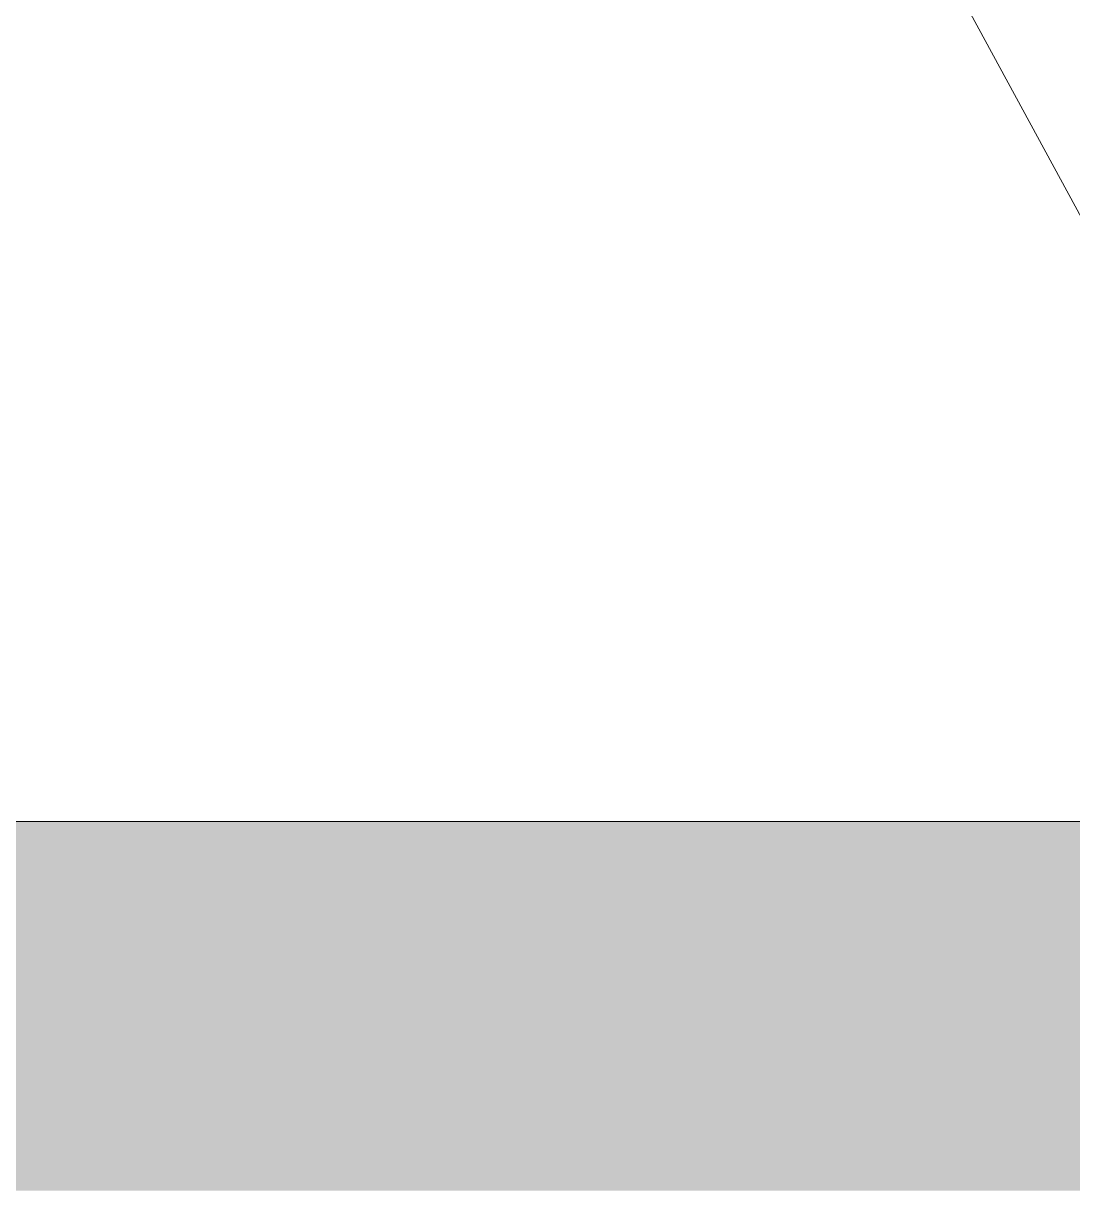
# Model space of a CAD drawing. Header units: inches. Extents: x -4169 to -1846, y 9706 to 12377.
# Drawn here: x -3464.124 to -3463.413, y 10707.208 to 10707.999 of the extents above; entities that cross this region are included whole.
import ezdxf

# ---------------------------------------------------------------- set-up
doc = ezdxf.new("R2010")
doc.units = ezdxf.units.IN
doc.header["$MEASUREMENT"] = 0
for name, color, linetype, lineweight in [('A-CLNG', 13, 'Continuous', 18), ('A-CLNG-PATT-1', 252, 'Continuous', 18), ('G-ANNO-SYMB-2', 111, 'Continuous', 9), ('P-PIPE-1', 3, 'Continuous', 5)]:
    doc.layers.add(name, color=color, linetype=linetype, lineweight=lineweight)

# ---------------------------------------------------------------- blocks, each defined once
blk = doc.blocks.new('Elevation - Filled Arrow-152140-ENLARGED RCP - 1ST FLOOR PLAN')
at = {"layer": 'G-ANNO-SYMB-2'}
blk.add_arc((0, 0), 0.25, 360, 180, dxfattribs=at)

msp = doc.modelspace()

# ---------------------------------------------------------------- hatches: boundary and pattern name
at = {"layer": 'A-CLNG-PATT-1'}
h = msp.add_hatch(dxfattribs=at)
h.set_pattern_fill('FP_28', color=256, style=0, pattern_type=2)
h.set_pattern_definition([(108.435, (4.16, 0), (-16.000521, 32.0003383), [6.072, -44.525]), (139.399, (2.24, 5.76), (-96.00016541, 79.9998798), [2.95, -144.562]), (136.848, (16, 7.68), (-240.00202852, 223.9982064), [7.018, -343.889]), (109.983, (10.88, 12.48), (-47.99971113, 127.99986808), [3.746, -183.53]), (90, (9.6, 0), (-16, 16), [3.2, -12.8]), (118.443, (9.6, 3.2), (112.0002199, -207.99937941), [8.734, -427.981]), (84.289, (5.44, 10.88), (-16.00092206, -143.99947947), [3.216, -157.582]), (129.806, (5.76, 14.08), (64.00060153, -80.0001644), [2.499, -122.465])])
h.paths.add_polyline_path([(-3435.32374, 10649.85793), (-3435.32374, 10668.80793), (-3497.29874, 10668.80793), (-3497.29874, 10666.8894), (-3497.54874, 10666.8894), (-3497.54874, 10650.5644), (-3479.54874, 10650.5644), (-3479.54874, 10649.85793), (-3447.30099, 10649.85793)], flags=0)
h.paths.add_polyline_path([(-3481.17374, 10669.05793), (-3435.32374, 10669.05793), (-3435.32374, 10707.20793), (-3497.54874, 10707.20793), (-3497.54874, 10706.8894), (-3497.29874, 10706.8894), (-3497.29874, 10704.8894), (-3497.54874, 10704.8894), (-3497.54874, 10669.05793)], flags=0)
h.paths.add_polyline_path([(-3455.74248, 10707.45793), (-3435.32374, 10707.45793), (-3435.32374, 10726.40793), (-3478.29874, 10726.40793), (-3478.29874, 10707.45793), (-3459.32722, 10707.45793)], flags=0)
at = {"layer": 'P-PIPE-1'}
h = msp.add_hatch(color=256, dxfattribs=at)
h.paths.add_polyline_path([(-3465.1875, 10411.12086), (-3464, 10411.12086), (-3464, 10649.85793), (-3465.1875, 10649.85793), (-3465.1875, 10412.0394)], flags=0)
h.paths.add_polyline_path([(-3465.02841, 10668.80793), (-3464, 10668.80793), (-3464, 10669.05793), (-3465.1875, 10669.05793), (-3465.1875, 10668.80793), (-3465.05755, 10668.80793)], flags=0)
h.paths.add_polyline_path([(-3464.83969, 10707.20793), (-3464, 10707.20793), (-3464, 10707.45793), (-3465.1875, 10707.45793), (-3465.15838, 10707.20793), (-3464.89259, 10707.20793)], flags=0)
h.paths.add_polyline_path([(-3464, 10726.40793), (-3464, 10949.97086), (-3465.1875, 10949.97086), (-3465.15908, 10726.40793), (-3464.09148, 10726.40793)], flags=0)
h.paths.add_polyline_path([(-3465.02841, 10968.92086), (-3464, 10968.92086), (-3464, 10969.17086), (-3465.1875, 10969.17086), (-3465.16793, 10968.92086), (-3465.08965, 10968.92086)], flags=0)
h.paths.add_polyline_path([(-3464.1693, 11007.32086), (-3464, 11007.32086), (-3464, 11007.57086), (-3465.1875, 11007.57086), (-3465.16933, 11007.32086), (-3464.18397, 11007.32086)], flags=0)
h.paths.add_polyline_path([(-3464.83969, 11026.52086), (-3464, 11026.52086), (-3464, 11122.1894), (-3465.1875, 11122.1894), (-3465.17003, 11026.52086), (-3464.94691, 11026.52086)], flags=0)
h = msp.add_hatch(color=256, dxfattribs=at)
h.paths.add_polyline_path([(-3462.81304, 10411.12086), (-3462.8125, 10411.12086), (-3462.82175, 10649.85793), (-3464, 10649.85793), (-3464, 10411.12086), (-3462.85296, 10411.12086)], flags=0)
h.paths.add_polyline_path([(-3463.76817, 10668.80793), (-3462.8125, 10668.80793), (-3462.82245, 10669.05793), (-3464, 10669.05793), (-3464, 10668.80793)], flags=0)
h.paths.add_polyline_path([(-3463.77881, 10707.20793), (-3462.8125, 10707.20793), (-3462.82385, 10707.45793), (-3464, 10707.45793), (-3464, 10707.20793)], flags=0)
h.paths.add_polyline_path([(-3462.8125, 10726.40793), (-3462.8327, 10949.97086), (-3464, 10949.97086), (-3464, 10726.40793), (-3462.82454, 10726.40793)], flags=0)
h.paths.add_polyline_path([(-3463.85132, 10968.92086), (-3462.8125, 10968.92086), (-3462.8334, 10969.17086), (-3464, 10969.17086), (-3464, 10968.92086)], flags=0)
h.paths.add_polyline_path([(-3463.16031, 11007.32086), (-3462.8125, 11007.32086), (-3462.8348, 11007.57086), (-3464, 11007.57086), (-3464, 11007.32086), (-3463.29579, 11007.32086)], flags=0)
h.paths.add_polyline_path([(-3462.8125, 11026.52086), (-3462.83898, 11122.1894), (-3464, 11122.1894), (-3464, 11026.52086), (-3462.83549, 11026.52086)], flags=0)

# ---------------------------------------------------------------- linework, layer by layer
at = {"layer": 'A-CLNG'}
msp.add_line((-3435.32374, 10707.45793), (-3478.29874, 10707.45793), dxfattribs=at)

# ---------------------------------------------------------------- block references
at = {"layer": 'G-ANNO-SYMB-2', "xscale": 63.99999999999997, "yscale": 63.99999999999997, "zscale": 63.99999999999997}
msp.add_blockref('Elevation - Filled Arrow-152140-ENLARGED RCP - 1ST FLOOR PLAN', (-3457.55498, 10694.33332), dxfattribs=at)

doc.saveas('drawing.dxf')
